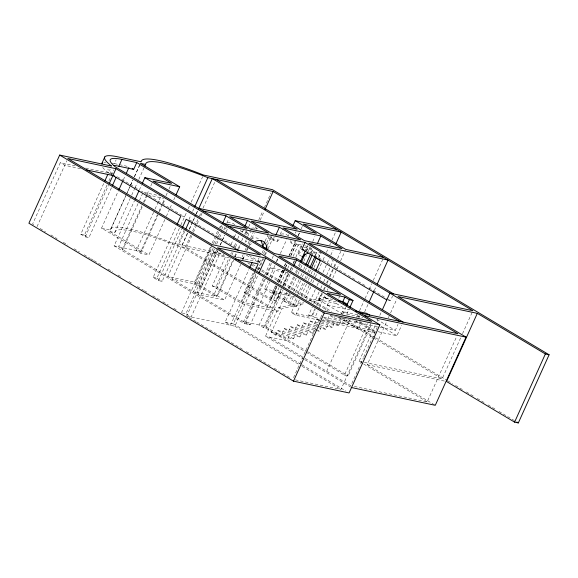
<?xml version="1.0" encoding="UTF-8"?>
<svg xmlns="http://www.w3.org/2000/svg" width="578" height="578" viewBox="0 0 578 578"><rect width="100%" height="100%" fill="white"/><g stroke="black" fill="none" stroke-linecap="round" stroke-linejoin="round"><path stroke-width="0.43" stroke-dasharray="2.89 2.17" d="M75.198 165.821L60.307 162.664L32.606 224.011L34.817 225.326M37.028 226.648L66.781 160.756M111.438 187.756L88.911 237.652L85.204 236.864L80.783 234.227L104.054 182.699M110.694 174.202L108.483 172.88L110.196 169.094M111.865 163.104A60.784 9.616 24.3 0 1 114.437 163.603L116.149 159.817M80.783 234.227L84.489 235.015L107.024 185.119M108.866 181.03L110.716 176.94M85.71 168.054L112.19 173.667L113.902 169.881M85.204 236.864L108.469 185.336M157.469 214.546L140.786 251.502L101.569 228.093L118.187 191.289M123.36 179.837L124.834 176.565M110.99 228.577L125.823 195.732M127.312 192.445L130.274 185.87M130.65 185.054L132.868 180.126M134.356 176.839L139.544 165.344M164.853 219.611L148.907 254.927L109.69 231.518L125.968 195.472M126.336 194.656L133.056 179.78M134.493 176.586L140.1 164.174M109.69 231.518L114.812 232.609L130.245 198.37M131.726 195.082L134.833 188.255M135.064 187.691L137.427 182.511M138.771 179.476L143.965 167.981M269.709 281.674L250.231 324.814L244.299 323.557L114.104 245.845L134.493 200.674M139.32 189.996L141.545 185.068M138.026 203.651L118.548 246.792L122.969 249.429L142.448 206.288M139.493 200.393L142.802 193.066M248.005 324.345L122.225 249.27L141.877 205.739M143.366 202.459L146.704 195.068M147.072 194.244L148.929 190.14M150.779 186.029L152.635 181.926M144.283 202.221L147.224 195.711M153.611 212.307L136.336 250.563L140.757 253.2L148.907 254.927M155.077 209.048L160.959 196.029M158.957 211.259L162.295 203.868M162.664 203.051L164.145 199.764M166.002 195.66L167.483 192.373M168.971 189.085L170.452 185.805M140.757 253.2L158.032 214.944M159.499 211.692L161.703 206.808M163.177 203.55L165.38 198.666M166.341 216.331L169.679 208.94M170.048 208.116L171.904 204.012M173.754 199.901L174.867 197.438M184.685 231.475L162.158 281.37L158.451 280.583L153.148 277.418L176.42 225.89M153.148 277.418L156.855 278.206L179.382 228.31M180.813 225.109L186.376 212.783M188.226 208.68L189.338 206.216M191.195 202.112L202.69 176.651M158.451 280.583L181.723 229.054M114.812 232.609A83.702 13.236 24.3 0 1 177.07 245.809L184.115 230.21M188.941 219.532L190.791 215.428M192.647 211.317L193.76 208.853M187.51 232.977L167.851 276.501L194.54 282.165L224.589 300.098L240.759 264.283M189.36 228.866L192.329 222.299M192.698 221.475L195.667 214.908M196.036 214.084L198.261 209.157M187.453 233.613L181.521 246.755L270.786 300.033L275.973 301.138L281.486 288.928M189.309 229.509L195.978 214.727M196.354 213.903L197.835 210.616M190.791 235.224L185.227 247.543L270.071 298.183L271.559 298.501L275.973 301.138M192.64 231.113L197.835 219.618M199.316 216.331L201.173 212.227M203.023 208.123L215.63 180.199M191.925 235.614L172.273 279.138L195.248 284.015L216.461 296.673L233.151 259.717M193.413 232.327L196.751 224.936M197.12 224.112L198.969 220.008M200.826 215.905L202.683 211.794M194.54 282.165L210.71 246.351M212.177 243.092L217.689 230.882M181.42 312.835L211.83 245.491M195.248 284.015L211.938 247.059M213.419 243.772L218.983 231.453M220.464 228.166L221.952 224.885M213.138 248.273L193.486 291.803L216.461 296.673M214.994 244.169L217.957 237.594M218.332 236.778L220.182 232.667M221.67 229.387L223.896 224.459M214.438 248.966L197.9 285.597L201.606 286.385L217.776 250.57M216.649 244.089L219.221 238.389M219.582 237.572L222.154 231.879M182.164 312.987L185.87 313.775L213.571 252.427L224.047 254.652M225.03 227.06L223.578 230.268A18.937 10.96 -59.2 0 1 227.681 227.125M226.836 223.05L228.65 219.04M196.014 321.541L186.723 316L217.133 248.656M217.559 250.91L197.907 294.44L224.589 300.098M220.153 245.159L224.604 235.304M226.085 232.024L228.31 227.096M220.348 244.87L222.19 240.802M222.559 239.986L224.763 235.109M229.35 257.817L218.874 255.592L191.174 316.939L185.87 313.775M286.775 291.883L277.953 311.419L242.377 303.869L212.328 285.937L225.926 255.823M231.07 244.422L234.011 237.912M234.379 237.103L236.951 231.402M212.328 285.937L216.035 286.724L228.895 258.236M230.73 254.161L231.467 252.535M234.408 246.026L236.243 241.958M237.717 238.7L239.184 235.441M230.347 258.467L213.809 295.091L217.516 295.878L233.685 260.064M231.821 255.209L233.288 251.95M235.492 247.073L237.334 242.998M242.095 232.435L242.818 230.832M234.632 256.43L236.12 253.15M238.338 248.222L240.195 244.111M241.676 240.831L243.165 237.544M244.646 234.256L246.871 229.329M235.159 256.813L236.994 252.738M238.468 249.486L240.672 244.602M246.885 230.817L245.072 234.827L248.114 233.237A41.768 24.182 -59.2 0 1 251.119 232.016M248.699 226.807L250.144 223.599M246.242 239.718L244.79 242.926A18.937 10.96 -59.2 0 1 246.82 241.192M247.687 236.51L250.585 230.095M232.948 255.975L241.683 257.824L243.165 254.544M245.021 250.433L246.134 247.969M247.984 243.865L249.096 241.402M250.585 238.114L253.178 232.37M254.66 229.083L255.772 226.619M258.742 220.045L262.817 211.013M264.305 207.726L270.981 192.944M242.37 259.659L244.595 254.732M246.445 250.628L247.557 248.164M249.046 244.877L250.158 242.413M252.008 238.309L254.233 233.382M256.09 229.271L256.827 227.631M260.165 220.24L264.247 211.208M242.962 259.399L244.805 255.332M247.008 250.447L247.738 248.822M254.465 272.101L230.456 325.277L225.153 322.105L248.793 269.76M265.114 241.084L267.65 235.47M246.474 255.238L257.297 261.704L259.009 257.918M279.102 287.461L269.832 307.995L244.198 292.692L253.388 272.346M257.795 262.578L259.999 257.694M262.21 252.81L263.308 250.375M266.617 243.049L268.821 238.165L267.628 235.679L272.043 238.317L273.242 240.802L275.049 236.792M216.035 286.724L241.662 302.019L255.014 272.455M259.464 262.6L261.321 258.489M263.546 253.561L264.659 251.098M267.253 245.354L272.072 234.675M225.153 322.105L233.31 323.839L255.975 273.755M257.448 270.497L262.961 258.294M264.428 255.035L266.631 250.151M244.198 292.692L247.904 293.48L256.726 273.95M258.561 269.875L263.705 258.482M265.179 255.23L266.646 251.972M268.12 248.713L272.527 238.952A20.1 11.639 -59.2 0 1 274.622 237.218M186.723 316L234.906 326.216L257.896 275.301M272.527 238.952L276.949 241.59L278.755 237.58M280.207 234.372L282.743 228.758M263.243 278.177L243.591 321.7L265.085 326.267L307.395 351.518M264.724 274.89L270.287 262.571M272.144 258.467L273.994 254.363M244.299 323.557L264.616 278.567M266.09 275.294L271.631 263.026M265.288 279.037L245.809 322.177L250.231 324.814M267.13 274.969L270.432 267.643L283.776 270.475L287.461 272.671M276.392 261.48L277.758 258.445M289.347 293.27L285.64 301.485L264.428 288.827L268.134 280.612M269.615 277.324L275.179 265.006M276.667 261.726L278.148 258.438M280.373 253.511L286.674 239.545M288.162 236.265L288.899 234.617M271.176 278.423L274.853 270.28L288.198 273.112L282.685 285.322M290.633 256.083L295.409 245.506L290.987 242.861L291.717 241.257M295.336 233.245L296.059 231.641M299.353 299.982L296.413 306.492L272.549 292.251L275.518 285.676M277.375 281.573L282.563 270.071M284.419 265.967L285.532 263.503M288.87 256.112L295.546 241.329M298.14 235.578L299.621 232.298M301.102 229.011L302.959 224.907M270.071 298.183L276.009 285.041M277.491 281.761L282.678 270.258M284.535 266.155L285.648 263.691M289.354 255.476L295.661 241.517M298.255 235.766L300.481 230.839M276.79 285.937L259.154 325.002L263.575 327.647L265.793 328.116L305.394 351.749M278.264 282.685L283.776 270.475M270.786 300.033L277.035 286.197M278.871 282.129L285.12 268.293M285.489 267.477L287.324 263.409M271.559 298.501L277.072 286.291M278.907 282.216L285.156 268.38M285.518 267.571L287.36 263.496M291.03 255.36L296.174 243.967L304.042 245.636M280.583 284.174L286.146 271.855M287.627 268.575L289.116 265.288M293.191 256.256L299.122 243.114M263.575 327.647L281.211 288.574M282.96 285.669L288.473 273.459M290.308 269.391L291.406 266.949M293.248 262.882L294.346 260.44M295.82 257.181L300.596 246.604L312.828 249.197L310.993 253.265M265.085 326.267L281.768 289.303M283.256 286.023L288.812 273.705M290.3 270.417L291.782 267.13M293.263 263.85L295.488 258.922M301.839 256.444L298.161 254.248L302.865 243.822M265.793 328.116L283.227 289.513M284.708 286.233L290.272 273.914M291.753 270.627L293.234 267.339M304.252 359.343L265.512 336.215L278.336 307.814L303.797 302.099M288.249 288.624L293.761 276.421M295.596 272.346L296.702 269.904M298.537 265.837L299.635 263.395M307.706 245.527L305.654 250.072L331.107 265.259M296.413 306.492L292.706 305.704L283.784 301.095L287.461 292.952M289.296 288.884L294.809 276.674M296.283 273.416L297.749 270.164M299.223 266.906L300.69 263.655M306.571 250.628L308.406 246.56L312.828 249.197M317.156 329.922L314.945 328.6L312.893 333.145L308.471 330.508L306.419 335.052L302.005 332.415L299.953 336.96L295.531 334.322L293.48 338.867L275.692 335.096L271.27 332.458L282.042 308.601L304.866 303.472M290.828 289.99L296.391 277.671M297.872 274.384L299.361 271.096M300.842 267.809L301.954 265.345M303.811 261.242L306.405 255.49M308.262 251.387L310.111 247.283M312.705 241.532L314.931 236.604M288.205 303.732L291.883 295.589M293.718 291.522L299.231 279.311M300.697 276.053L302.171 272.802M303.638 269.543L305.112 266.292M275.692 335.096L277.743 330.551L295.531 334.322M290.055 304.122L293.769 295.907M295.25 292.627L300.813 280.308M302.294 277.021L303.775 273.734M305.263 270.453L306.376 267.99M312.676 254.024L314.533 249.92M292.706 305.704L297.121 295.936M297.489 295.127L303.363 282.1M304.837 278.849L306.304 275.59M307.778 272.332L309.244 269.081M315.494 255.245L317.329 251.17M319.475 320.226L295.748 315.191L291.326 312.554L297.576 298.718M299.411 294.65L304.555 283.249M306.391 279.181L307.496 276.739M309.331 272.671L310.805 269.413M277.743 330.551L282.158 333.188L284.21 328.644L302.005 332.415M301.196 295.907L306.708 283.704M308.175 280.446L309.642 277.187M311.116 273.936L312.582 270.677M314.056 267.426L316.997 260.909M318.464 257.658L321.036 251.957M295.748 315.191L301.991 301.355M303.833 297.287L309.346 285.077M310.812 281.818L312.286 278.567M313.753 275.309L314.858 272.867M284.21 328.644L288.632 331.281L290.683 326.736L308.471 330.508M310.827 286.97L306.008 297.641L301.673 296.724M312.676 282.859L313.789 280.395M315.277 277.108L316.758 273.827M318.24 270.54L322.69 260.685M323.059 259.862L324.915 255.758M326.397 252.47L328.253 248.367M329.735 245.079L330.479 243.439M331.96 240.152L336.41 230.297M293.48 338.867L289.058 336.23L287.006 340.774L265.512 336.215M290.683 326.736L295.105 329.373L297.157 324.829L314.945 328.6M315.241 289.607L310.422 300.278L306.022 299.346M317.098 285.496L319.323 280.568M319.692 279.752L321.549 275.641M323.03 272.361L329.337 258.395M330.818 255.108L333.044 250.18M297.157 324.829L301.572 327.466L303.623 322.921L318.875 326.158M314.981 308.573L311.267 316.78L308.616 315.198L312.293 307.062M313.76 303.804L319.273 291.594M320.747 288.343L322.213 285.084M323.687 281.833L325.154 278.574M326.628 275.316L333.239 260.671L330.211 258.857M342.862 314.23L318.586 299.744L321.664 292.923M316.462 305.285L322.025 292.967M323.507 289.679L324.619 287.215M326.476 283.112L327.589 280.648M329.438 276.537L333.52 267.506M333.889 266.682L335.746 262.578M337.595 258.474L341.677 249.436M303.623 322.921L308.045 325.559L310.097 321.014L320.263 323.174M308.616 315.198L312.322 315.985L315.263 309.476M317.105 305.408L322.611 293.198M324.085 289.939L325.551 286.688M327.025 283.43L328.492 280.171M329.966 276.92L334.005 267.968M334.373 267.152L336.945 261.451M312.322 315.985L314.974 317.568L317.943 311M319.424 307.713L324.988 295.394M327.213 290.467L327.957 288.827M329.438 285.539L331.295 281.435M332.776 278.148L339.076 264.189M340.565 260.902L345.384 250.223M336.259 301.911L329.482 300.473L325.06 297.836L325.746 296.319M310.097 321.014L314.519 323.651L316.571 319.114L319.107 319.648M293.523 377.658L323.189 311.954M325.031 310.321L329.482 300.473M315.978 330.522L319.367 331.245L321.419 326.7L325.833 329.337L327.885 324.793L332.307 327.43L334.359 322.885L338.773 325.522L340.825 320.978L345.247 323.615L347.299 319.07M323.774 317.64L327.459 319.844L329.511 315.299L343.065 318.175M318.586 299.744L336.382 303.515L337.061 301.998M338.773 298.212L340.139 295.185M330.248 315.74L333.932 317.936L334.611 316.419M341.425 313.753L342.451 311.484L357.703 314.721M342.826 314.092L345.904 307.279M342.451 311.484L346.872 314.121L348.924 309.577M326.671 371.293L350.261 319.034M333.932 317.936L351.72 321.708L352.399 320.19M355.073 320.674L352.847 325.602L322.9 319.251M356.554 317.387L357.666 314.923M359.523 310.82L364.711 299.325M365.086 298.501L371.762 283.719M373.244 280.431L383.257 258.258M356.669 320.552L353.931 326.606L375.433 331.165L359.588 321.715M358.035 317.517L359.061 315.248M359.213 317.532L359.899 316.014M360.231 321.671L357.269 328.239L320.356 320.407M364.682 311.817L368.02 304.425M374.327 290.459L376.177 286.356M338.094 317.149L358.353 329.243L361.611 322.025M306.159 352.204L344.459 375.064L368.056 322.806M295.409 379.854L340.962 389.521L371.372 322.177M344.459 375.064L348.166 375.852L371.314 324.576M362.962 363.584L359.097 361.272L375.346 325.284M377.196 321.195L377.933 319.555M379.782 315.465L381.256 312.192M359.263 366.979L350.81 385.699L303.688 357.572M360.73 363.721L363.302 358.028M363.67 357.211L377.138 327.379M388.279 300.242L390.504 300.712L392.556 296.167M434.504 404.853L367.225 364.696L386.877 321.173M388.358 317.886L389.102 316.238M390.584 312.958L396.891 298.992M380.021 327.162L395.273 330.392L398.004 324.337M378.012 331.714L396.927 335.724L401.631 325.298M354.321 386.444L427.156 401.891L456.447 337.01M364.4 362.399L442.112 378.879L460.659 337.819M462.508 333.708L472.522 311.535M241.416 231.792L243.692 230.6L248.114 233.237M308.19 301.109L328.376 296.579M311.015 302.092L330.327 297.757M114.437 163.603L129.262 166.746M80.494 168.646L64.729 165.301L60.307 162.664M144.016 192.438L160.113 195.848M147.592 194.894L163.682 198.305M182.33 216.389L184.555 216.858L141.321 191.051M304.917 245.816L308.406 246.56M101.569 228.093L110.391 229.965A83.702 13.236 24.3 0 1 172.656 243.172L223.332 253.93M235.391 257.058L252.853 260.757L255.122 262.116M257.297 261.704L261.003 262.491L249.407 255.563M177.07 245.809L226.547 256.307M114.104 245.845L140.786 251.502M122.225 249.27L122.969 249.429M325.06 297.836L332.682 299.455M264.428 288.827L290.416 294.339M272.549 292.251L295.452 297.106M327.43 305.018L351.467 310.119M346.872 314.121L362.97 317.532M283.784 301.095L285.64 301.485M343.91 318.348L346.453 318.89M377.485 326.621L355.983 322.062L352.898 320.219M278.336 307.814L282.042 308.601M323.89 317.38L340.825 320.978M327.459 319.844L345.247 323.615M241.662 302.019L269.832 307.995M291.326 312.554L311.267 316.78M314.974 317.568L322.018 319.063M322.495 320.371L334.359 322.885M358.353 329.243L375.295 332.841M320.985 321.751L338.773 325.522M321.108 323.355L327.885 324.793M314.519 323.651L319.598 324.735M320.443 324.915L332.307 327.43M319.721 326.339L321.419 326.7M308.045 325.559L325.833 329.337M301.572 327.466L315.126 330.341M295.105 329.373L312.893 333.145M288.632 331.281L306.419 335.052M282.158 333.188L299.953 336.96M271.27 332.458L289.058 336.23M359.097 361.272L363.511 362.211M367.225 364.696L446.534 381.516M318.846 252.08L321.874 253.886M296.174 243.967L300.596 246.604M334.965 267.563L355.022 279.535M358.107 281.378L365.05 285.518M368.909 287.822L386.646 298.407M387.419 298.869L390.504 300.712M268.821 238.165L273.242 240.802M376.748 319.338L395.273 330.392M233.05 235.918L234.567 236.821M381.083 326.274L396.927 335.724M336.382 303.515L345.218 308.789M270.432 267.643L274.853 270.28M117.385 176.767L138.229 189.208M189.859 220.023L237.804 248.641M355.882 320.927L374.667 332.14M348.035 319.511L351.72 321.708M241.683 257.824L245.556 260.136M252.535 264.305L257.181 267.079M257.954 267.542L261.054 269.391M261.834 269.854L331.57 311.477M342.422 317.951L374.963 337.379M375.743 337.841L447.032 380.389M447.805 380.851L452.458 383.626M455.558 385.475L463.303 390.099M466.403 391.956L474.155 396.58M477.255 398.43L485 403.054M488.099 404.903L495.079 409.065M498.951 411.377L514.449 420.625M247.738 262.867L250.036 264.24M250.801 264.695L255.404 267.441M256.17 267.896L258.467 269.269M261.538 271.104L328.167 310.87M338.961 317.315L372.694 337.444M373.467 337.906L442.112 378.879M213.571 252.427L218.874 255.592M316.571 319.114L319.511 320.869M317.893 330.363L319.367 331.245M247.904 293.48L277.953 311.419M363.735 364.039L427.156 401.891M308.161 351.973L348.166 375.852M269.218 337.003L302.923 357.117M305.032 359.805L350.745 387.087M84.489 235.015L88.911 237.652M156.855 278.206L162.158 281.37M233.31 323.839L301.232 364.378M302.005 364.841L345.998 391.096M234.906 326.216L301.478 365.953M302.258 366.416L340.962 389.521M40.113 228.491L45.518 231.72M50.922 234.943L57.099 238.635M63.277 242.319L67.915 245.086M74.092 248.771L79.497 251.994M84.128 254.761L90.305 258.445M91.078 258.908L93.39 260.295M94.163 260.75L101.887 265.36M108.064 269.052L112.696 271.812M118.1 275.041L121.965 277.346M128.916 281.493L132.774 283.798M137.405 286.565L143.582 290.25M144.356 290.712L148.987 293.472M152.852 295.777L159.803 299.924M162.888 301.774L168.292 304.996M173.696 308.226L177.562 310.531M196.787 322.004L223.881 338.173M226.981 340.023L243.237 349.726M246.336 351.576L251.755 354.813M254.847 356.662L271.104 366.365M274.203 368.208L279.622 371.444M282.721 373.294L290.459 377.911M108.483 172.88A60.784 9.616 24.3 0 1 102.638 167.36M103.859 162.664A60.784 9.616 24.3 0 1 105.752 162.497M112.19 173.667A55.199 8.728 24.3 0 1 107.746 169.108M249.212 245.563A18.937 10.96 -59.2 0 1 253.316 242.42M294.484 241.286A20.1 11.639 -59.2 0 1 295.409 245.506M276.949 241.59A20.1 11.639 -59.2 0 1 281.183 238.461M290.683 240.629A20.1 11.639 -59.2 0 1 290.987 242.861M280.995 234.155A20.1 11.639 -59.2 0 1 287.952 235.636M240.571 229.856A18.937 10.96 -59.2 0 1 241.127 231.821M270.569 236.142A41.768 24.182 -59.2 0 1 272.043 238.317M305.032 249.797A18.937 10.96 -59.2 0 1 315.559 255.115M315.711 255.801A18.937 10.96 -59.2 0 1 315.949 258.019M298.161 254.248A18.937 10.96 -59.2 0 1 304.346 250.064M250.982 238.743A18.937 10.96 -59.2 0 1 258.38 238.562M227.385 222.79A18.937 10.96 -59.2 0 1 235.297 225.55M219.163 227.631A18.937 10.96 -59.2 0 1 221.186 225.89M251.083 228.259A41.768 24.182 -59.2 0 1 257.817 228.361M309.454 252.434A18.937 10.96 -59.2 0 1 320.125 258.438"/><path stroke-width="0.87" d="M549.1 354.776L545.365 353.974L477.312 313.355L446.534 381.516L514.586 422.135L518.322 422.937L549.1 354.776L272.462 189.663L203.427 175.011A83.702 13.236 24.3 0 0 141.169 161.804L117.515 156.782A60.784 9.616 24.3 0 0 111.561 166.067L59.678 155.063L28.9 223.224L293.494 381.155L349.09 392.946L379.869 324.778L327.112 293.292L344.9 297.063L349.322 299.7L353.028 300.488L349.95 307.301M104.777 156.978L101.699 163.791A60.784 9.616 24.3 0 1 102.508 163.097M104.791 181.059L107.746 174.52M109.213 183.696L115.983 168.704L260.375 254.884L212.198 244.667L67.807 158.48L115.983 168.704M113.367 165.351A55.199 8.728 24.3 0 1 118.858 166.24L121.936 159.42L136.762 162.57L171.565 183.342L144.883 177.677L142.282 183.428M112.551 185.3L116.243 177.121M118.924 189.649L122.984 180.654M126.307 173.292L128.894 167.562M118.858 166.24L133.684 169.383L136.762 162.57M144.847 166.081L145.591 164.441A83.702 13.236 24.3 0 1 207.849 177.648L273.148 191.499L472.891 310.718L389.875 293.111L382.369 309.743M135.238 199.034L138.944 190.819M175.979 194.974L179.686 186.766L140.468 163.357L145.591 164.441M177.157 224.25L180.849 216.071L111.431 174.643M182.46 227.414L186.152 219.235L238.743 250.628M194.873 206.389L207.849 177.648M185.798 229.018L189.49 220.839M198.579 208.976L212.299 178.588L297.143 229.235L198.63 208.34M222.689 223.238L226.027 215.847L247.239 228.505L224.264 223.635M244.993 226.02L247.521 220.406L268.734 233.071L250.946 229.293L229.733 216.634L247.521 220.406M264.991 209.561L273.148 191.499M249.898 267.303L252.116 262.398M255.397 241.38A18.937 10.96 -59.2 0 1 267 249.335L262.578 246.698L264.753 241.886M255.201 270.468L258.156 263.922L235.456 259.11M265.772 248.634L266.877 246.17M275.778 235.188L279.398 227.168L300.611 239.827L272.44 233.852L251.228 221.193L279.398 227.168M259.009 272.83L265.678 258.048L371.741 321.354L323.564 311.137L217.501 247.832L265.678 258.048M292.981 225.586L295.206 220.659L336.779 229.48M293.978 265.699L296.572 259.948L399.376 321.31M386.798 299.924L301.947 249.284L305.025 242.464L457.928 333.73L360.087 312.973M300.372 261.769L305.314 250.823M301.427 262.022L305.097 253.886M305.841 264.659L310.624 254.082M307.489 265.526L312.308 254.847M317.495 243.345L320.833 235.954L342.046 248.619L304.317 240.614L283.104 227.956L320.833 235.954M309.981 267.448L315.126 256.054M311.542 267.787L315.949 258.019L320.371 260.656L315.956 270.425M335.637 244.436L341.201 232.118L303.327 224.083L345.752 249.407L383.626 257.434M293.494 381.155L324.272 312.987L379.869 324.778M338.614 300.712L342.848 301.608L344.9 297.063M346.583 305.762L349.322 299.7M369.132 301.962L373.952 291.283M377.29 283.892L388.048 260.071L308.731 243.251L393.582 293.891M477.312 313.355L398.004 296.528L466.056 337.147L435.277 405.315L351.518 387.549M514.586 422.135L545.365 353.974M179.686 186.766L153.004 181.102L274.362 253.54L295.864 258.099L403.083 322.091M86.628 169.946L114.386 175.835M203.051 210.977L226.027 215.847M228.686 226.273L305.025 242.464M301.947 249.284L303.436 249.595M296.572 259.948L278.784 256.177L353.028 300.488M343.881 303.529L347.27 304.245L342.848 301.608M355.701 311.015L366.712 313.348L369.797 315.191M364.508 315.61L466.056 337.147M295.206 220.659L316.419 233.317L300.849 230.015L216.006 179.375M132.21 168.509L133.684 169.383M144.883 177.677L340.485 294.426L322.69 290.655L115.268 166.854A55.199 8.728 24.3 0 1 121.936 159.42M516.775 422.012L518.322 422.937M59.678 155.063L324.272 312.987M302.576 256.885A18.937 10.96 -59.2 0 1 308.074 253.005M260.924 240.853A18.937 10.96 -59.2 0 1 262.578 246.698"/></g></svg>
